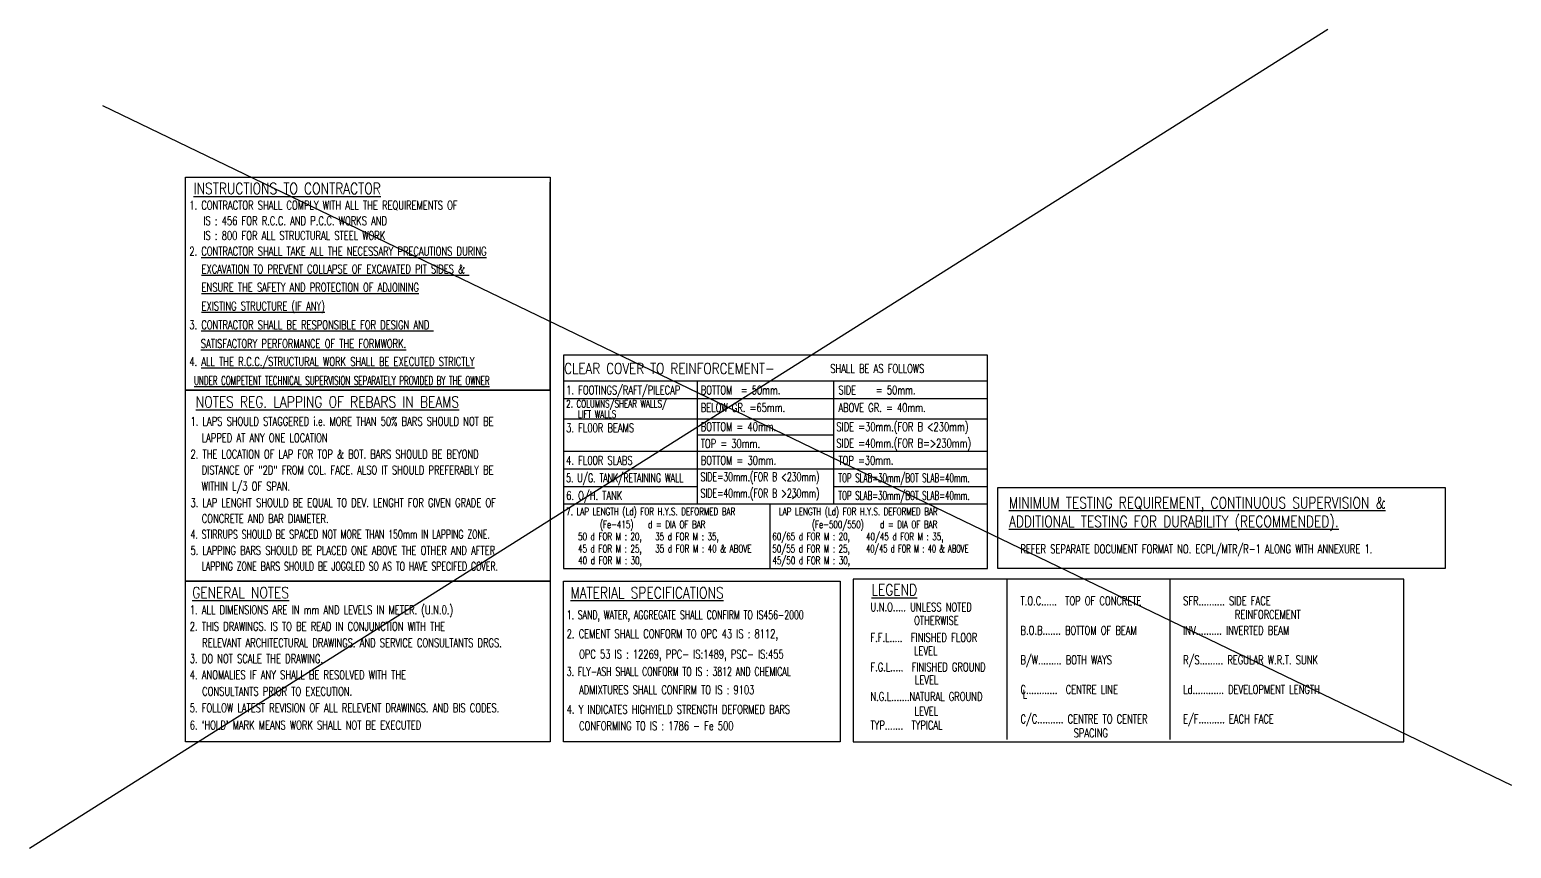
# Model space of a CAD drawing. Extents: x 345615 to 1272425, y -526289 to -156124.
# Drawn here: x 475578 to 535136, y -205356 to -172428 of the extents above; entities that cross this region are included whole.
import ezdxf
from ezdxf.enums import TextEntityAlignment as Align

# ---------------------------------------------------------------- set-up
doc = ezdxf.new("R2010")
doc.units = 0
doc.header["$LTSCALE"] = 500
doc.header["$MEASUREMENT"] = 0
for name, color, linetype in [('DIM1', 5, 'Continuous'), ('note t', 2, 'Continuous'), ('notes', 1, 'Continuous'), ('S-CONCRET LINE', 4, 'Continuous'), ('TEXT1', 2, 'Continuous'), ('TITLE', 4, 'Continuous')]:
    doc.layers.add(name, color=color, linetype=linetype)
doc.layers.add('HEADING-TXT', color=1, linetype='Continuous', lineweight=25)
doc.styles.add('D', font='simplex.shx', dxfattribs={"height": 200})
doc.styles.add('ROMANS', font='simplex.shx', dxfattribs={"width": 0.8, "height": 275, "bigfont": 'bigfont.shx'})

msp = doc.modelspace()

# ---------------------------------------------------------------- linework, layer by layer
at = {"layer": 'DIM1', "color": 7}
msp.add_line((496495.263, -186933.124), (496495.263, -178559.295), dxfattribs=at)
for points in [[(481842.523, -178359.899), (496495.263, -178359.899), (496495.263, -186933.124), (481842.523, -186933.124)], [(481842.523, -186933.124), (496495.263, -186933.124), (496495.263, -194609.092), (481842.523, -194609.092)], [(514490.722, -190846.142), (532479.576, -190846.142), (532479.576, -194094.105), (514490.722, -194094.105)], [(481842.523, -194609.092), (496495.263, -194609.092), (496495.263, -201064.683), (481842.523, -201064.683)], [(497043.263, -194614.105), (508154.44, -194614.105), (508154.44, -201064.683), (497043.263, -201064.683)], [(530808.926, -194523.556), (508673.94, -194523.556), (508673.94, -201064.683), (530808.926, -201064.683)]]:
    msp.add_lwpolyline(points, close=True, dxfattribs=at)
at = {"layer": 'notes', "color": 4}
msp.add_line((506235.752, -191296.684), (506415.246, -191130.932), dxfattribs=at)
at = {"layer": 'S-CONCRET LINE'}
for p, q in [((527754.569, -172427.533), (475578.328, -205355.897)), ((478505.288, -175478.811), (535135.598, -202813.166))]:
    msp.add_line(p, q, dxfattribs=at)
at = {"layer": 'TEXT1', "color": 5}
for p, q in [((514084.11, -187276.664), (497043.263, -187276.664)), ((514084.11, -188090.987), (497043.263, -188090.987)), ((514084.11, -188090.987), (497043.263, -188090.987)), ((507906.898, -188744.059), (502421.755, -188744.059)), ((514084.11, -189397.131), (497043.263, -189397.131)), ((514084.11, -190103.954), (497043.263, -190103.954)), ((514084.11, -190103.954), (497043.263, -190103.954)), ((502421.755, -190810.776), (497043.263, -190810.776)), ((514084.11, -190810.776), (507906.898, -190810.776)), ((514084.11, -191517.599), (497043.263, -191517.599))]:
    msp.add_line(p, q, dxfattribs=at)
at = {"layer": 'TITLE', "color": 0}
for p, q in [((514084.11, -186569.842), (497043.263, -186569.842)), ((502421.755, -191517.599), (502421.755, -186569.842)), ((507906.898, -191517.599), (507906.898, -186569.842)), ((505343.548, -194094.406), (505343.548, -191517.599)), ((514865.917, -200974.918), (514865.917, -194523.556)), ((521420.281, -200974.918), (521420.281, -194523.556))]:
    msp.add_line(p, q, dxfattribs=at)
msp.add_lwpolyline([(514084.11, -185521.482), (497043.263, -185521.482), (497043.263, -194094.105), (514084.11, -194094.105)], close=True, dxfattribs=at)

# ---------------------------------------------------------------- texts
at = {"layer": 'HEADING-TXT', "color": 6, "style": 'ROMANS', "width": 0.8}
for s, p in [('%%UINSTRUCTIONS TO CONTRACTOR', (482164.874, -179045.725)), ('%%UNOTES REG. LAPPING OF REBARS IN BEAMS', (482257.04, -187627.489)), ('%%ULEGEND', (509417.024, -195183.563)), ('%%UGENERAL NOTES', (482116.018, -195294.918)), ('%%UMATERIAL SPECIFICATIONS', (497316.672, -195299.931))]:
    msp.add_text(s, height=450, dxfattribs=at).set_placement(p)
at = {"layer": 'HEADING-TXT', "color": 6, "insert": (514941.962, -191231.756), "char_height": 450, "width": 17026.77881, "attachment_point": 1, "style": 'ROMANS'}
msp.add_mtext('{\\LMINIMUM TESTING REQUIREMENT, CONTINUOUS \\Fsimplex.shx,bigfont.shx;SUPERVISION & ADDITIONAL TESTING \\Fsimplex.shx,bigfont.shx;FOR DURABILITY (RECOMMENDED).}', dxfattribs=at)
at = {"layer": 'note t', "style": 'D', "width": 0.8}
msp.add_text(' CLEAR COVER TO REINFORCEMENT- ', height=440, dxfattribs=at).set_placement((496823.702, -186277.337))
at = {"layer": 'notes', "color": 4, "style": 'ROMANS'}
for s, height, width, p in [('1. CONTRACTOR SHALL COMPLY WITH ALL THE REQUIREMENTS OF ', 350, 0.7, (481996.34, -179665.515)), ('  IS : 456 FOR R.C.C. AND P.C.C. WORKS AND', 350, 0.7, (482228.458, -180290.778)), ('  IS : 800 FOR ALL STRUCTURAL STEEL WORK', 350, 0.7, (482228.458, -180885.544)), ('2. %%UCONTRACTOR SHALL TAKE ALL THE NECESSARY PRECAUTIONS DURING', 350, 0.7, (481996.34, -181515.68)), ('%%UEXCAVATION TO PREVENT COLLAPSE OF EXCAVATED PIT SIDES & ', 350, 0.7, (482490.115, -182230.667)), ('%%UENSURE THE SAFETY AND PROTECTION OF ADJOINING', 350, 0.7, (482490.115, -182966.289)), ('%%UEXISTING STRUCTURE (IF ANY)', 350, 0.7, (482490.115, -183718.88)), ('3. %%UCONTRACTOR SHALL BE RESPONSIBLE FOR DESIGN AND ', 350, 0.7, (481996.34, -184474.755)), ('%%uSATISFACTORY PERFORMANCE OF THE FORMWORK.', 350, 0.7, (482461.349, -185230.324)), ('4. %%UALL THE R.C.C./STRUCTURAL WORK SHALL BE EXECUTED STRICTLY', 350, 0.7, (481996.34, -185953.099)), ('%%UUNDER COMPETENT TECHNICAL SUPERVISION SEPARATELY PROVIDED BY THE OWNER', 350, 0.6, (482185.641, -186716.378)), ('SHALL BE AS FOLLOWS', 350, 0.7, (507759.101, -186234.716)), ('1. LAPS SHOULD STAGGERED i.e. MORE THAN 50%%% BARS SHOULD NOT BE ', 350, 0.7, (482044.851, -188357.552)), ('LAPPED AT ANY ONE LOCATION', 350, 0.7, (482495.965, -189018.711)), ('2. THE LOCATION OF LAP FOR TOP & BOT. BARS SHOULD BE BEYOND ', 350, 0.7, (482044.851, -189677.315)), ('DISTANCE OF "2D" FROM COL. FACE. ALSO IT SHOULD PREFERABLY BE ', 350, 0.7, (482495.965, -190315.59)), ('WITHIN L/3 OF SPAN.', 350, 0.7, (482495.965, -190964.598)), ('3. LAP LENGHT SHOULD BE EQUAL TO DEV. LENGHT FOR GIVEN GRADE OF ', 350, 0.7, (482044.851, -191628.443)), ('CONCRETE AND BAR DIAMETER.', 350, 0.7, (482495.965, -192266.718)), ('4. STIRRUPS SHOULD BE SPACED NOT MORE THAN 150mm IN LAPPING ZONE.', 350, 0.65, (482044.851, -192899.563)), ('50 d FOR M : 20,', 300, 0.7, (497623.219, -192963.138, -226772.484)), ('35 d FOR M : 35,', 300, 0.7, (500719.94, -192965.668, -226772.484)), ('60/65 d FOR M : 20,', 300, 0.7, (505432.207, -192963.138, -226772.484)), ('40/45 d FOR M : 35,', 300, 0.7, (509196.936, -192965.668, -226772.484)), ('5. LAPPING BARS SHOULD BE PLACED ONE ABOVE THE OTHER AND AFTER ', 350, 0.7, (482044.851, -193547.337)), ('45 d FOR M : 25,', 300, 0.7, (497621.733, -193454.642, -226772.484)), ('35 d FOR M : 40 & ABOVE', 300, 0.7, (500725.867, -193451.736, -226772.484)), ('50/55 d FOR M : 25,', 300, 0.7, (505430.721, -193454.642, -226772.484)), ('40/45 d FOR M : 40 & ABOVE', 300, 0.65, (509202.864, -193451.736, -226772.484)), ('REFER SEPARATE DOCUMENT FORMAT NO. ECPL/MTR/R-1 ALONG WITH ANNEXURE 1.', 350, 0.7, (515403.225, -193488.289)), ('LAPPING ZONE BARS SHOULD BE JOGGLED SO AS TO HAVE SPECIFED COVER.', 350, 0.65, (482495.965, -194185.612)), ('40 d FOR M : 30,', 300, 0.7, (497628.02, -193923.771, -226772.484)), ('45/50 d FOR M : 30,', 300, 0.7, (505437.008, -193923.771, -226772.484)), ('T.O.C......  TOP OF CONCRETE', 350, 0.7, (515407.576, -195574.956)), ('SFR.......... SIDE FACE', 350, 0.7, (521944.269, -195574.956)), ('1. ALL DIMENSIONS ARE IN mm AND LEVELS IN METER. (U.N.0.)', 350, 0.7, (482016.043, -195940.983)), ('1. SAND, WATER, AGGREGATE SHALL CONFIRM TO IS456-2000', 350, 0.65, (497166.039, -196138.555)), ('U.N.O..... UNLESS NOTED', 350, 0.7, (509373.433, -195824.465)), ('REINFORCEMENT', 350, 0.7, (524023.718, -196126.176)), ('2. THIS DRAWINGS. IS TO BE READ IN CONJUNCTION WITH THE', 350, 0.7, (482016.043, -196602.911)), ('OTHERWISE', 350, 0.7, (511127.616, -196367.392)), ('B.O.B....... BOTTOM OF BEAM', 350, 0.7, (515407.576, -196763.125)), ('INV.......... INVERTED BEAM', 350, 0.7, (521944.269, -196763.125)), ('RELEVANT ARCHITECTURAL DRAWINGS. AND SERVICE CONSULTANTS DRGS.', 350, 0.7, (482514.519, -197262.282)), ('2. CEMENT SHALL CONFORM TO OPC 43 IS : 8112,', 350, 0.7, (497166.039, -196899.096)), ('F.F.L.....  FINISHED FLOOR', 350, 0.7, (509373.433, -197050.095)), ('3. DO NOT SCALE THE DRAWING. ', 350, 0.7, (482016.043, -197901.301)), ('OPC 53 IS : 12269, PPC- IS:1489, PSC- IS:455  ', 350, 0.7, (497663.324, -197718.303)), ('LEVEL', 350, 0.7, (511128.001, -197583.845)), ('B/W......... BOTH WAYS', 350, 0.7, (515407.576, -197951.293)), ('R/S......... REGULAR W.R.T. SUNK', 350, 0.7, (521944.269, -197951.293)), ('4. ANOMALIES IF ANY SHALL BE RESOLVED WITH THE', 350, 0.7, (482016.043, -198551.065)), ('3. FLY-ASH SHALL CONFORM TO IS : 3812 AND CHEMICAL ', 350, 0.65, (497166.039, -198420.178)), ('F.G.L.....  FINISHED GROUND', 350, 0.7, (509373.433, -198238.263)), ('CONSULTANTS PRIOR TO EXECUTION.', 350, 0.7, (482514.519, -199215.683)), ('ADMIXTURES SHALL CONFIRM TO IS : 9103', 350, 0.7, (497663.324, -199153.859)), ('LEVEL', 350, 0.7, (511159.808, -198755.207)), ('C............  CENTRE LINE', 350, 0.7, (515407.576, -199139.462)), ('Ld............ DEVELOPMENT LENGTH', 350, 0.7, (521944.269, -199139.462)), ('N.G.L.......NATURAL GROUND', 350, 0.7, (509373.433, -199426.431)), ('L', 350, 0.7, (515491.216, -199328.509)), ('5. FOLLOW LATEST REVISION OF ALL RELEVENT DRAWINGS. AND BIS CODES.', 350, 0.7, (482016.043, -199882.511)), ('4. Y INDICATES HIGHYIELD STRENGTH DEFORMED BARS', 350, 0.7, (497166.039, -199941.26)), ('LEVEL', 350, 0.7, (511148.796, -200009.453)), ('C/C.......... CENTRE TO CENTER', 350, 0.7, (515407.576, -200327.63)), ('E/F.......... EACH FACE', 350, 0.7, (521944.269, -200327.63)), ("6. `HOLD' MARK MEANS WORK SHALL NOT BE EXECUTED", 350, 0.7, (482016.043, -200572.12)), ('CONFORMING TO IS : 1786 - Fe 500', 350, 0.7, (497663.324, -200601.432)), ('TYP.......  TYPICAL', 350, 0.7, (509373.433, -200574.877)), ('SPACING', 350, 0.7, (517541.722, -200888.036))]:
    msp.add_text(s, height=height, dxfattribs=dict(at, width=width)).set_placement(p)
for s, height, width, p in [('1. FOOTINGS/RAFT/PILECAP', 350, 0.7, (497144.94, -186923.253)), ('BOTTOM  = 50mm.', 350, 0.7, (502553.615, -186923.253)), ('SIDE    = 50mm.', 350, 0.7, (508087.059, -186923.253)), ('2. COLUMNS/SHEAR WALLS/', 300, 0.7, (497144.94, -187474.076)), ('BELOW GR. =65mm.', 350, 0.7, (502553.615, -187630.076)), ('ABOVE GR. = 40mm.', 350, 0.7, (508087.059, -187630.076)), ('LIFT WALLS', 300, 0.7, (497618.94, -187890.076)), ('SIDE =30mm.(FOR B <230mm)', 350, 0.7, (508002.92, -188398.898)), ('3. FL00R BEAMS ', 350, 0.7, (497144.94, -188444.398)), ('BOTTOM = 40mm.', 350, 0.7, (502553.615, -188397.148)), ('TOP = 30mm.', 350, 0.7, (502553.615, -189075.97)), ('SIDE =40mm.(FOR B=>230mm)', 350, 0.7, (508002.92, -189058.72)), ('4. FL00R SLABS ', 350, 0.7, (497144.94, -189750.543)), ('BOTTOM = 30mm.', 350, 0.7, (502553.615, -189750.543)), ('TOP =30mm.', 350, 0.7, (508087.059, -189750.543)), ('5. U/G. TANK/RETAINING WALL', 350, 0.65, (497144.94, -190457.365)), ('SIDE=30mm.(FOR B <230mm)', 350, 0.65, (502545.115, -190411.865)), ('TOP SLAB=30mm/BOT SLAB=40mm.', 350, 0.6, (508087.059, -190457.365)), ('6. O/H. TANK', 350, 0.7, (497144.94, -191164.187)), ('SIDE=40mm.(FOR B >230mm)', 350, 0.65, (502545.115, -191071.687)), ('TOP SLAB=30mm/BOT SLAB=40mm.', 350, 0.6, (508087.059, -191164.187)), ('7. LAP LENGTH (Ld) FOR H.Y.S. DEFORMED BAR', 300, 0.7, (497144.94, -191808.51)), ('LAP LENGTH (Ld) FOR H.Y.S. DEFORMED BAR', 300, 0.7, (505693.742, -191808.51)), ('(Fe-415)   d = DIA OF BAR', 300, 0.7, (498499.818, -192328.51)), ('(Fe-500/550)   d = DIA OF BAR', 300, 0.7, (507020.242, -192328.51))]:
    msp.add_text(s, height=height, dxfattribs=dict(at, width=width)).set_placement(p, align=Align.MIDDLE_LEFT)

doc.saveas('drawing.dxf')
